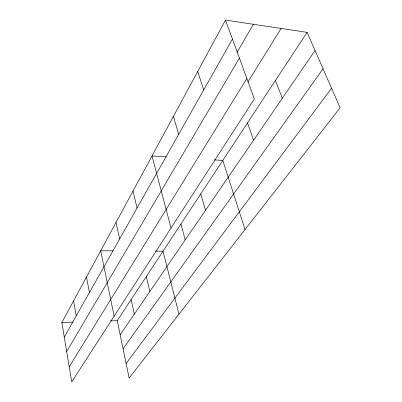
<?xml version="1.0" encoding="UTF-8"?>
<svg xmlns="http://www.w3.org/2000/svg" width="402" height="402" viewBox="0 0 402 402"><rect width="100%" height="100%" fill="white"/><g stroke="black" fill="none" stroke-linecap="round" stroke-linejoin="round"><path stroke-width="0.6" d="M225.507 20.1L254.381 98.912L71.717 381.9L61.868 322.535L225.507 20.1L307.118 32.366L340.132 107.771L129.122 378.041L117.263 320.68L307.118 32.366M64.285 337.097L232.436 39.014M237.059 52.396L253.381 24.291M66.687 351.569L239.421 58.074M69.214 366.8L246.878 78.425M247.949 81.892L281.114 28.457M120.178 334.765L315.062 50.511M123.067 348.75L323.057 68.772M126.107 363.463L331.575 88.229M61.868 322.535L73.069 322.158M110.475 320.907L117.263 320.68M113.098 250.843L100.706 250.758L114.128 316.203M155.499 251.139L163.021 251.195L178.965 314.203M166.182 156.835L152.011 155.936L171.036 228.034M214.206 159.875L222.793 160.418L245.034 229.582M275.41 80.521L282.34 98.244M247.516 122.876L253.612 140.142M197.714 71.471L203.708 89.937M200.729 193.93L205.543 210.251M173.423 116.364L178.659 134.343M180.915 224.02L185.232 239.873M132.992 191.081L137.082 208.045M146.318 276.561L149.835 291.505M115.992 222.502L119.645 238.964M131.132 299.621L134.323 314.128M86.48 277.043L89.43 292.525M73.596 300.857L76.259 315.866"/></g></svg>
